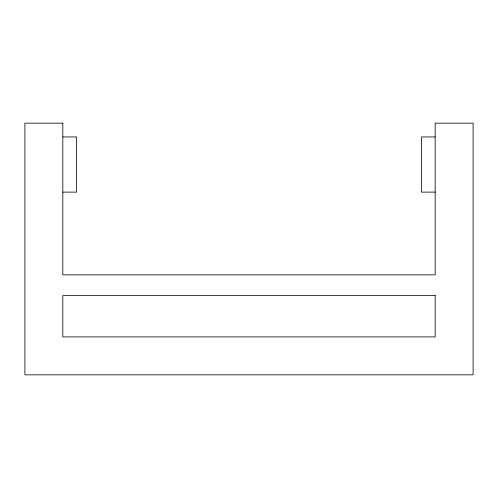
<?xml version="1.0" encoding="UTF-8"?>
<svg xmlns="http://www.w3.org/2000/svg" width="498" height="498" viewBox="0 0 498 498"><rect width="100%" height="100%" fill="white"/><g stroke="black" fill="none" stroke-linecap="round" stroke-linejoin="round"><path stroke-width="0.75" d="M62.823 136.95L76.617 136.95L76.617 192.116L62.823 192.116M435.177 136.95L421.383 136.95L421.383 192.116L435.177 192.116M62.823 123.162L24.9 123.162L24.9 374.838L473.1 374.838L473.1 123.162L435.177 123.162L435.177 274.859L62.823 274.859L62.823 123.162M435.177 295.544L62.823 295.544L62.823 336.916L435.177 336.916L435.177 295.544"/></g></svg>
